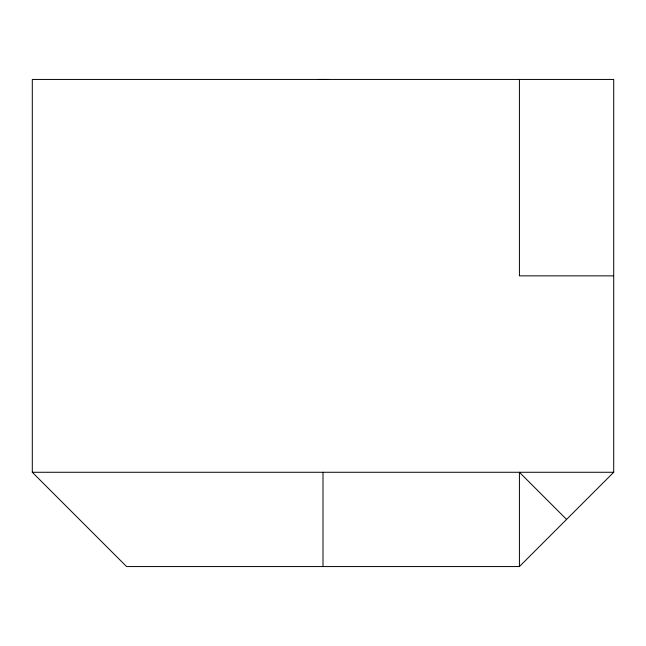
<?xml version="1.0" encoding="UTF-8"?>
<svg xmlns="http://www.w3.org/2000/svg" width="646" height="646" viewBox="0 0 646 646"><rect width="100%" height="100%" fill="white"/><g stroke="black" fill="none" stroke-linecap="round" stroke-linejoin="round"><path stroke-width="0.97" d="M519.416 566.558L613.7 472.274L613.7 79.442L32.3 79.442L32.3 472.274L126.584 566.558L519.416 566.558L519.416 472.274L566.558 519.416M613.7 275.858L519.416 275.858L519.416 79.442M32.3 472.274L613.7 472.274M323 472.274L323 566.558M318.066 79.506A196.416 196.416 0 0 1 327.934 79.506"/></g></svg>
